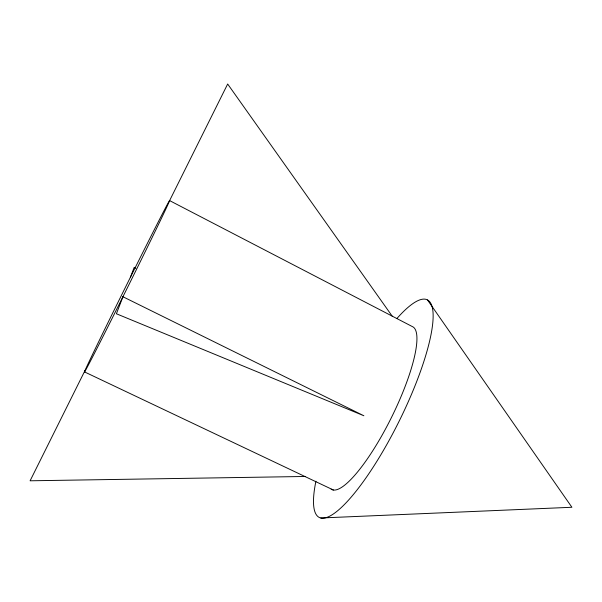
<?xml version="1.0" encoding="UTF-8"?>
<svg xmlns="http://www.w3.org/2000/svg" width="602" height="602" viewBox="0 0 602 602"><rect width="100%" height="100%" fill="white"/><g stroke="black" fill="none" stroke-linecap="round" stroke-linejoin="round"><path stroke-width="0.9" d="M130.348 277.409L134.201 267.363L135.841 268.281M84.972 370.599L30.1 480.795L305.033 476.475M320.783 517.991L571.9 507.268L427.525 299.969M84.589 371.946L333.418 490.02M392.165 316.11L227.669 84.009L169.613 200.601A95.793 0.986 -63.6 0 0 105.99 326.72A95.793 0.986 -63.6 0 0 105.403 331.74A95.793 0.986 -63.6 0 0 169.613 200.601L413.22 327.036A90.902 21.431 -63.6 0 1 390.051 420.294A90.902 21.431 -63.6 0 1 331.153 489.163M397.147 318.255A121.469 28.7 -63.6 0 1 429.128 343.117A121.469 28.7 -63.6 0 1 354.096 493.64A121.469 28.7 -63.6 0 1 315.915 481.231M122.936 296.748L116.412 313.77L363.871 415.764L122.936 296.748"/></g></svg>
